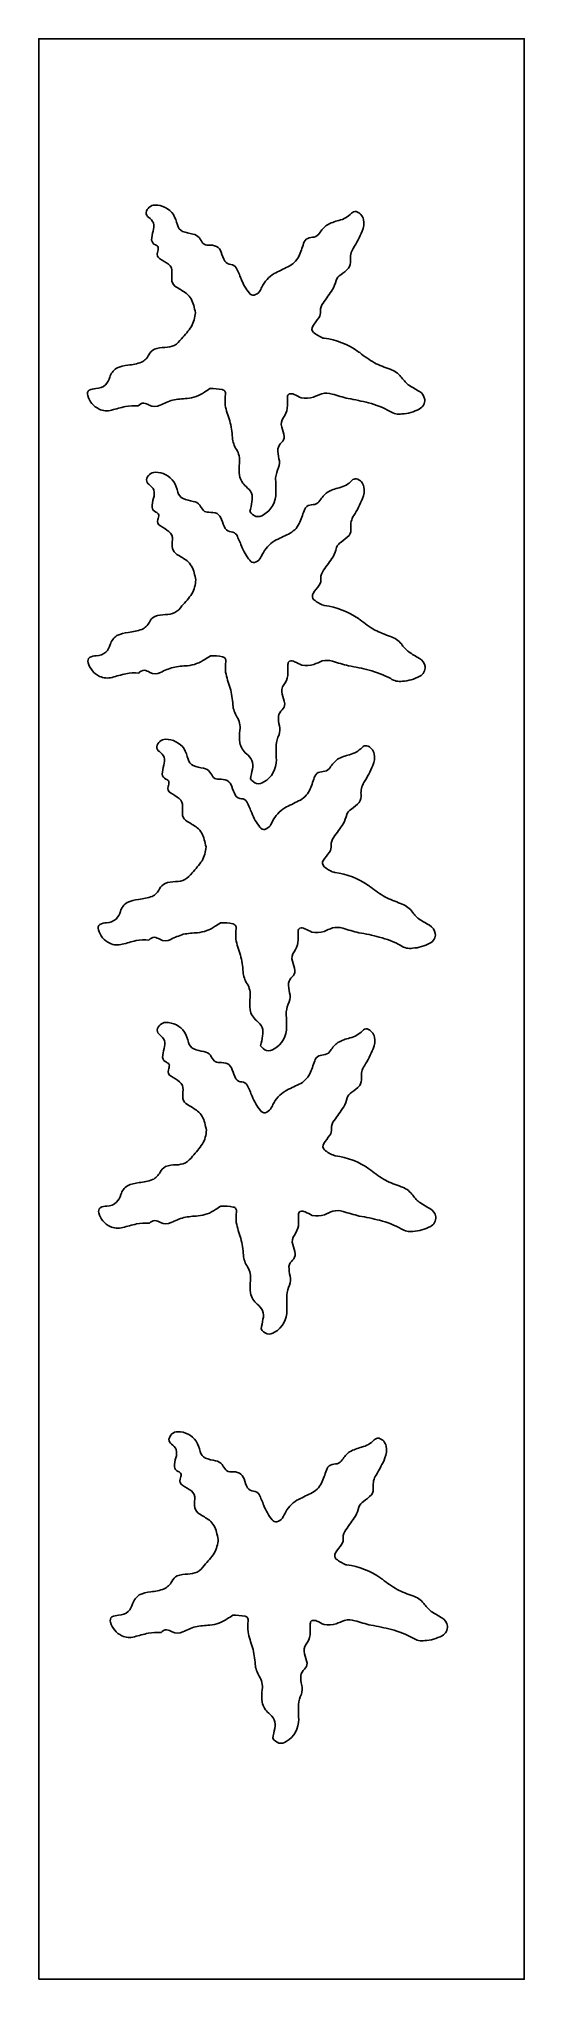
# Model space of a CAD drawing. Extents: x 0 to 225, y 0 to 900.
import ezdxf

# ---------------------------------------------------------------- set-up
doc = ezdxf.new("R2010")
doc.units = 0
doc.header["$MEASUREMENT"] = 0
doc.layers.add('SCHNEIDEN', color=7, linetype='Continuous')

msp = doc.modelspace()

# ---------------------------------------------------------------- linework, layer by layer
msp.add_lwpolyline([(0, 0), (225, 0), (225, 900), (0, 900)], close=True)
at = {"layer": 'SCHNEIDEN'}
for points in [[(49.76, 819.39, 0.254668), (50.94, 817.16)], [(53.8, 822.91, 0.358356), (49.76, 819.39)], [(64.26, 813.67, 0.055022), (62.39, 818.48, 0.246461), (53.8, 822.91)], [(139.09, 815.74, 0.147136), (144.89, 819.06)], [(147.13, 819.9, 0.258115), (144.89, 819.06)], [(150.51, 816.15, 0.261316), (147.13, 819.9)], [(53.15, 814.57, 0.130558), (50.94, 817.16)], [(52.97, 810.85, 0.063067), (52.28, 806.66)], [(52.97, 810.85, 0.130907), (53.15, 814.57)], [(64.26, 813.67, 0.219773), (66.67, 810.68)], [(66.67, 810.68, 0.049405), (71.38, 809.41)], [(133.54, 813.59, 0.090458), (130.13, 809.86)], [(139.09, 815.74, 0.065913), (133.54, 813.59)], [(145.8, 802.8, 0.041866), (149.9, 810.74)], [(149.9, 810.74, 0.149935), (150.51, 816.15)], [(52.28, 806.66, 0.2695), (54.02, 804.43)], [(55.39, 803.22, 0.189429), (54.02, 804.43)], [(54.98, 800.95, 0.092898), (55.39, 803.22)], [(74.41, 807.69, 0.194323), (71.38, 809.41)], [(74.41, 807.69, 0.029356), (76.09, 805.14)], [(76.09, 805.14, 0.196885), (78.59, 804.33)], [(82.43, 803.74, 0.097189), (78.59, 804.33)], [(84.55, 800.99, 0.189261), (82.43, 803.74)], [(120.49, 799.1, 0.025066), (122.76, 805.07)], [(124.64, 807.43, 0.205017), (122.76, 805.07)], [(127.69, 808.03, 0.057657), (124.64, 807.43)], [(127.69, 808.03, 0.203078), (130.13, 809.86)], [(145.8, 802.8, 0.172936), (144.46, 797.22)], [(54.98, 800.95, 0.364011), (56.16, 797.99)], [(60.13, 795.42, 0.018203), (56.16, 797.99)], [(61.72, 791.63, 0.266542), (60.13, 795.42)], [(84.55, 800.99, 0.038844), (86.23, 796.82)], [(86.23, 796.82, 0.225942), (89, 795.32)], [(91.51, 793.82, 0.253502), (89, 795.32)], [(93.74, 788.69, 0.02784), (91.51, 793.82)], [(115.51, 794.25, 0.007178), (109.09, 791.1)], [(115.51, 794.25, 0.168962), (120.49, 799.1)], [(139.95, 790.54, 0.059762), (143.62, 793.62)], [(143.62, 793.62, 0.183743), (144.46, 797.22)], [(61.72, 791.63, 0.051331), (61.7, 787.59)], [(61.7, 787.59, 0.209904), (63.84, 784.81)], [(68.51, 781.84, 0.018474), (63.84, 784.81)], [(93.74, 788.69, 0.073689), (97.59, 782.06)], [(103.41, 784.8, 0.007444), (102.33, 782.76)], [(109.09, 791.1, 0.14181), (103.41, 784.8)], [(131.79, 777.44, 0.006311), (136.19, 783.74)], [(136.19, 783.74, 0.068887), (137.78, 787.94)], [(139.95, 790.54, 0.165481), (137.78, 787.94)], [(71.79, 776.31, 0.161549), (68.51, 781.84)], [(72.58, 772.96, 0.017574), (71.79, 776.31)], [(97.59, 782.06, 0.269357), (99.8, 781.05)], [(99.8, 781.05, 0.138162), (102.33, 782.76)], [(131.79, 777.44, 0.170484), (130.52, 773.69)], [(66.14, 760.89, 0.037081), (70.73, 766.56)], [(70.73, 766.56, 0.111868), (72.58, 772.96)], [(126.99, 766.73, 0.389528), (127.35, 763.79)], [(129.81, 770.58, 0.025845), (126.99, 766.73)], [(129.81, 770.58, 0.198975), (130.52, 773.69)], [(53.56, 756.04, 0.160208), (51.05, 753.45)], [(58.49, 756.89, 0.079359), (53.56, 756.04)], [(58.49, 756.89, 0.10334), (62.8, 757.79)], [(62.8, 757.79, 0.101828), (66.14, 760.89)], [(127.35, 763.79, 0.077953), (131.71, 761.22)], [(132.27, 761.12, 0.000265), (131.71, 761.22)], [(147.93, 755.03, 0.121355), (132.27, 761.12)], [(36, 747.17, 0.178788), (32.92, 743.08)], [(41.33, 748.62, 0.085973), (36, 747.17)], [(41.33, 748.62, 0.057083), (47.59, 750.01)], [(47.59, 750.01, 0.164561), (51.05, 753.45)], [(148.75, 754.43, 0.001911), (149.13, 754.13)], [(148.75, 754.43, 0.032683), (155.55, 749.73)], [(155.55, 749.73, 0.027398), (162.81, 746.75)], [(26.43, 737.76, 0.175821), (30.91, 739.51)], [(30.91, 739.51, 0.119263), (32.92, 743.08)], [(167.86, 743.28, 0.14065), (162.81, 746.75)], [(167.86, 743.28, 0.062191), (171.27, 739.56)], [(171.27, 739.56, 0.009089), (176.19, 736.59)], [(23.34, 737.01, 0.306769), (22.66, 734.55)], [(22.66, 734.55, 0.215935), (27.93, 728.25)], [(26.43, 737.76, 0.109413), (23.34, 737.01)], [(40.13, 729.47, 0.004119), (33.76, 727.79)], [(48.67, 731.07, 0.189705), (46.11, 729.78, 0.059315), (40.13, 729.47)], [(51.22, 730.09, 0.093227), (48.67, 731.07)], [(51.22, 730.09, 0.247223), (56.25, 730.08)], [(62.03, 732.42, 0.035358), (56.25, 730.08)], [(68.7, 733.17, 0.037181), (62.03, 732.42)], [(68.7, 733.17, 0.127879), (76.8, 736.12)], [(76.8, 736.12, 0.008549), (79.32, 737.76)], [(85.01, 737.31, 0.06461), (79.32, 737.76)], [(86.53, 735.14, 0.418407), (85.01, 737.31)], [(86.53, 735.14, 0.058029), (86.4, 730.13)], [(86.4, 730.13, 0.030093), (88.48, 722.81)], [(115.2, 728.61, 0.010204), (115.29, 733.79)], [(116.01, 735.3, 0.267051), (115.29, 733.79)], [(118.35, 735.02, 0.189945), (116.01, 735.3)], [(121.66, 733.4, 0.027618), (118.35, 735.02)], [(121.66, 733.4, 0.099269), (127.31, 733.73)], [(131.21, 735.4, 0.016828), (127.31, 733.73)], [(135.93, 735.24, 0.14181), (131.21, 735.4)], [(135.93, 735.24, 0.012359), (143.39, 733.14)], [(152.88, 731.14, 0.025128), (143.39, 733.14)], [(162.91, 727.18, 0.061842), (152.88, 731.14)], [(178.88, 732.77, 0.226568), (176.19, 736.59)], [(176.38, 728.27, 0.304509), (178.88, 732.77)], [(27.93, 728.25, 0.177985), (33.76, 727.79)], [(89.73, 715.01, 0.053501), (88.48, 722.81)], [(113.36, 724.32, 0.244969), (112.62, 719.92)], [(113.36, 724.32, 0.119881), (115.2, 728.61)], [(162.91, 727.18, 0.187882), (168.31, 725.98)], [(168.31, 725.98, 0.107002), (176.38, 728.27)], [(89.73, 715.01, 0.125402), (91.63, 709.51)], [(112.55, 712.71, 0.157013), (110.85, 709.79)], [(112.55, 712.71, 0.224685), (113.77, 715.58)], [(113.77, 715.58, 0.034684), (112.62, 719.92)], [(93.01, 703.28, 0.169234), (91.63, 709.51)], [(93.01, 703.28, 0.049496), (92.96, 697.41)], [(110.85, 709.79, 0.067562), (111.34, 705.25)], [(111.15, 701.13, 0.153283), (111.34, 705.25)], [(54.01, 698.96, 0.358356), (49.96, 695.43)], [(49.96, 695.43, 0.254668), (51.14, 693.21)], [(53.36, 690.61, 0.130558), (51.14, 693.21)], [(64.46, 689.72, 0.055022), (62.6, 694.52, 0.246461), (54.01, 698.96)], [(92.96, 697.41, 0.163268), (96.07, 692.3)], [(111.15, 701.13, 0.085815), (109.78, 696.41)], [(109.78, 696.41, 0.004315), (109.91, 689.51)], [(139.29, 691.79, 0.147136), (145.1, 695.1)], [(147.34, 695.94, 0.258115), (145.1, 695.1)], [(150.71, 692.2, 0.261316), (147.34, 695.94)], [(53.18, 686.89, 0.063067), (52.48, 682.7)], [(53.18, 686.89, 0.130907), (53.36, 690.61)], [(64.46, 689.72, 0.219773), (66.87, 686.72)], [(66.87, 686.72, 0.049405), (71.59, 685.46)], [(74.61, 683.73, 0.194323), (71.59, 685.46)], [(98.6, 689.27, 0.098037), (96.07, 692.3)], [(97.88, 680.75, 0.018464), (98.79, 685.27)], [(98.79, 685.27, 0.140565), (98.6, 689.27)], [(104.16, 679.24, 0.275991), (109.91, 689.51)], [(127.89, 684.07, 0.057657), (124.84, 683.47)], [(127.89, 684.07, 0.203078), (130.33, 685.9)], [(133.74, 689.63, 0.090458), (130.33, 685.9)], [(139.29, 691.79, 0.065913), (133.74, 689.63)], [(146, 678.85, 0.041866), (150.1, 686.79)], [(150.1, 686.79, 0.149935), (150.71, 692.2)], [(52.48, 682.7, 0.2695), (54.22, 680.48)], [(55.6, 679.27, 0.189429), (54.22, 680.48)], [(55.19, 677, 0.364011), (56.36, 674.04)], [(55.19, 677, 0.092898), (55.6, 679.27)], [(74.61, 683.73, 0.029356), (76.29, 681.18)], [(76.29, 681.18, 0.196885), (78.79, 680.37)], [(82.64, 679.78, 0.097189), (78.79, 680.37)], [(84.76, 677.03, 0.189261), (82.64, 679.78)], [(84.76, 677.03, 0.038844), (86.43, 672.86)], [(97.88, 680.75, 0.148327), (100.67, 678.49)], [(100.67, 678.49, 0.206191), (104.16, 679.24)], [(115.72, 670.3, 0.168962), (120.7, 675.14)], [(120.7, 675.14, 0.025066), (122.97, 681.11)], [(124.84, 683.47, 0.205017), (122.97, 681.11)], [(146, 678.85, 0.172936), (144.67, 673.26)], [(60.34, 671.47, 0.018203), (56.36, 674.04)], [(61.93, 667.68, 0.266542), (60.34, 671.47)], [(61.93, 667.68, 0.051331), (61.9, 663.63)], [(86.43, 672.86, 0.225942), (89.2, 671.37)], [(91.72, 669.86, 0.253502), (89.2, 671.37)], [(93.94, 664.74, 0.02784), (91.72, 669.86)], [(109.3, 667.14, 0.14181), (103.61, 660.84)], [(115.72, 670.3, 0.007178), (109.3, 667.14)], [(140.16, 666.58, 0.165481), (137.99, 663.98)], [(140.16, 666.58, 0.059762), (143.82, 669.66)], [(143.82, 669.66, 0.183743), (144.67, 673.26)], [(61.9, 663.63, 0.209904), (64.04, 660.85)], [(68.71, 657.89, 0.018474), (64.04, 660.85)], [(72, 652.35, 0.161549), (68.71, 657.89)], [(93.94, 664.74, 0.073689), (97.79, 658.11)], [(97.79, 658.11, 0.269357), (100.01, 657.09)], [(100.01, 657.09, 0.138162), (102.53, 658.81)], [(103.61, 660.84, 0.007444), (102.53, 658.81)], [(131.99, 653.48, 0.006311), (136.4, 659.78)], [(136.4, 659.78, 0.068887), (137.99, 663.98)], [(70.94, 642.61, 0.111868), (72.78, 649)], [(72.78, 649, 0.017574), (72, 652.35)], [(130.02, 646.62, 0.198975), (130.73, 649.74)], [(131.99, 653.48, 0.170484), (130.73, 649.74)], [(66.34, 636.94, 0.037081), (70.94, 642.61)], [(127.2, 642.78, 0.389528), (127.55, 639.83)], [(130.02, 646.62, 0.025845), (127.2, 642.78)], [(127.55, 639.83, 0.077953), (131.92, 637.26)], [(53.77, 632.09, 0.160208), (51.26, 629.49)], [(58.7, 632.94, 0.079359), (53.77, 632.09)], [(58.7, 632.94, 0.10334), (63.01, 633.83)], [(63.01, 633.83, 0.101828), (66.34, 636.94)], [(132.48, 637.16, 0.000265), (131.92, 637.26)], [(148.13, 631.07, 0.121355), (132.48, 637.16)], [(148.95, 630.48, 0.032683), (155.75, 625.77)], [(148.95, 630.48, 0.001911), (149.34, 630.18)], [(36.21, 623.21, 0.178788), (33.12, 619.12)], [(41.54, 624.67, 0.085973), (36.21, 623.21)], [(41.54, 624.67, 0.057083), (47.8, 626.05)], [(47.8, 626.05, 0.164561), (51.26, 629.49)], [(155.75, 625.77, 0.027398), (163.02, 622.79)], [(168.06, 619.32, 0.14065), (163.02, 622.79)], [(23.54, 613.05, 0.306769), (22.86, 610.59)], [(26.64, 613.8, 0.109413), (23.54, 613.05)], [(26.64, 613.8, 0.175821), (31.11, 615.55)], [(31.11, 615.55, 0.119263), (33.12, 619.12)], [(68.9, 609.22, 0.127879), (77.01, 612.17)], [(77.01, 612.17, 0.008549), (79.52, 613.81)], [(85.22, 613.35, 0.06461), (79.52, 613.81)], [(86.73, 611.19, 0.418407), (85.22, 613.35)], [(168.06, 619.32, 0.062191), (171.47, 615.61)], [(171.47, 615.61, 0.009089), (176.4, 612.64)], [(179.08, 608.82, 0.226568), (176.4, 612.64)], [(22.86, 610.59, 0.215935), (28.14, 604.29)], [(28.14, 604.29, 0.177985), (33.96, 603.83)], [(40.33, 605.52, 0.004119), (33.96, 603.83)], [(48.88, 607.11, 0.189705), (46.32, 605.82, 0.059315), (40.33, 605.52)], [(51.42, 606.14, 0.093227), (48.88, 607.11)], [(51.42, 606.14, 0.247223), (56.46, 606.12)], [(62.23, 608.46, 0.035358), (56.46, 606.12)], [(68.9, 609.22, 0.037181), (62.23, 608.46)], [(86.73, 611.19, 0.058029), (86.61, 606.17)], [(86.61, 606.17, 0.030093), (88.69, 598.85)], [(113.57, 600.37, 0.119881), (115.41, 604.66)], [(115.41, 604.66, 0.010204), (115.49, 609.84)], [(116.22, 611.35, 0.267051), (115.49, 609.84)], [(118.56, 611.06, 0.189945), (116.22, 611.35)], [(121.87, 609.44, 0.027618), (118.56, 611.06)], [(121.87, 609.44, 0.099269), (127.51, 609.77)], [(131.41, 611.44, 0.016828), (127.51, 609.77)], [(136.14, 611.28, 0.14181), (131.41, 611.44)], [(136.14, 611.28, 0.012359), (143.6, 609.18)], [(153.08, 607.19, 0.025128), (143.6, 609.18)], [(163.11, 603.22, 0.061842), (153.08, 607.19)], [(163.11, 603.22, 0.187882), (168.52, 602.02)], [(168.52, 602.02, 0.107002), (176.59, 604.31)], [(176.59, 604.31, 0.304509), (179.08, 608.82)], [(89.94, 591.05, 0.053501), (88.69, 598.85)], [(113.57, 600.37, 0.244969), (112.83, 595.96)], [(113.98, 591.62, 0.034684), (112.83, 595.96)], [(89.94, 591.05, 0.125402), (91.84, 585.55)], [(93.22, 579.32, 0.169234), (91.84, 585.55)], [(111.06, 585.83, 0.067562), (111.55, 581.29)], [(112.76, 588.75, 0.157013), (111.06, 585.83)], [(112.76, 588.75, 0.224685), (113.98, 591.62)], [(93.22, 579.32, 0.049496), (93.17, 573.46)], [(111.35, 577.17, 0.085815), (109.99, 572.45)], [(111.35, 577.17, 0.153283), (111.55, 581.29)], [(58.73, 575.13, 0.358356), (54.69, 571.61)], [(54.69, 571.61, 0.254668), (55.87, 569.39)], [(58.09, 566.79, 0.130558), (55.87, 569.39)], [(69.19, 565.9, 0.055022), (67.33, 570.7, 0.246461), (58.73, 575.13)], [(93.17, 573.46, 0.163268), (96.27, 568.35)], [(98.8, 565.31, 0.098037), (96.27, 568.35)], [(109.99, 572.45, 0.004315), (110.11, 565.56)], [(144.02, 567.96, 0.065913), (138.47, 565.81)], [(144.02, 567.96, 0.147136), (149.83, 571.28)], [(152.07, 572.12, 0.258115), (149.83, 571.28)], [(155.44, 568.38, 0.261316), (152.07, 572.12)], [(154.83, 562.97, 0.149935), (155.44, 568.38)], [(57.91, 563.07, 0.063067), (57.21, 558.88)], [(57.21, 558.88, 0.2695), (58.95, 556.66)], [(57.91, 563.07, 0.130907), (58.09, 566.79)], [(69.19, 565.9, 0.219773), (71.6, 562.9)], [(71.6, 562.9, 0.049405), (76.32, 561.64)], [(79.34, 559.91, 0.194323), (76.32, 561.64)], [(79.34, 559.91, 0.029356), (81.02, 557.36)], [(98.08, 556.79, 0.018464), (99, 561.31)], [(99, 561.31, 0.140565), (98.8, 565.31)], [(104.37, 555.29, 0.275991), (110.11, 565.56)], [(129.57, 559.65, 0.205017), (127.7, 557.29)], [(132.62, 560.25, 0.057657), (129.57, 559.65)], [(132.62, 560.25, 0.203078), (135.06, 562.08)], [(138.47, 565.81, 0.090458), (135.06, 562.08)], [(150.73, 555.03, 0.041866), (154.83, 562.97)], [(60.33, 555.45, 0.189429), (58.95, 556.66)], [(59.92, 553.17, 0.364011), (61.09, 550.22)], [(59.92, 553.17, 0.092898), (60.33, 555.45)], [(65.07, 547.65, 0.018203), (61.09, 550.22)], [(81.02, 557.36, 0.196885), (83.52, 556.55)], [(87.37, 555.96, 0.097189), (83.52, 556.55)], [(89.49, 553.21, 0.189261), (87.37, 555.96)], [(89.49, 553.21, 0.038844), (91.16, 549.04)], [(91.16, 549.04, 0.225942), (93.93, 547.55)], [(98.08, 556.79, 0.148327), (100.88, 554.54)], [(100.88, 554.54, 0.206191), (104.37, 555.29)], [(120.45, 546.48, 0.168962), (125.43, 551.32)], [(125.43, 551.32, 0.025066), (127.7, 557.29)], [(148.55, 545.84, 0.183743), (149.4, 549.44)], [(150.73, 555.03, 0.172936), (149.4, 549.44)], [(66.65, 543.86, 0.266542), (65.07, 547.65)], [(66.65, 543.86, 0.051331), (66.63, 539.81)], [(96.45, 546.04, 0.253502), (93.93, 547.55)], [(98.67, 540.92, 0.02784), (96.45, 546.04)], [(98.67, 540.92, 0.073689), (102.52, 534.29)], [(114.03, 543.32, 0.14181), (108.34, 537.02)], [(120.45, 546.48, 0.007178), (114.03, 543.32)], [(141.13, 535.96, 0.068887), (142.72, 540.16)], [(144.89, 542.76, 0.165481), (142.72, 540.16)], [(144.89, 542.76, 0.059762), (148.55, 545.84)], [(66.63, 539.81, 0.209904), (68.77, 537.03)], [(73.44, 534.07, 0.018474), (68.77, 537.03)], [(76.72, 528.53, 0.161549), (73.44, 534.07)], [(102.52, 534.29, 0.269357), (104.74, 533.27)], [(104.74, 533.27, 0.138162), (107.26, 534.99)], [(108.34, 537.02, 0.007444), (107.26, 534.99)], [(136.72, 529.66, 0.006311), (141.13, 535.96)], [(75.67, 518.79, 0.111868), (77.51, 525.18)], [(77.51, 525.18, 0.017574), (76.72, 528.53)], [(134.74, 522.8, 0.025845), (131.93, 518.96)], [(134.74, 522.8, 0.198975), (135.46, 525.92)], [(136.72, 529.66, 0.170484), (135.46, 525.92)], [(67.74, 510.01, 0.101828), (71.07, 513.12)], [(71.07, 513.12, 0.037081), (75.67, 518.79)], [(131.93, 518.96, 0.389528), (132.28, 516.01)], [(132.28, 516.01, 0.077953), (136.65, 513.44)], [(137.21, 513.34, 0.000265), (136.65, 513.44)], [(152.86, 507.25, 0.121355), (137.21, 513.34)], [(52.53, 502.23, 0.164561), (55.99, 505.67)], [(58.5, 508.27, 0.160208), (55.99, 505.67)], [(63.43, 509.12, 0.079359), (58.5, 508.27)], [(63.43, 509.12, 0.10334), (67.74, 510.01)], [(153.68, 506.66, 0.032683), (160.48, 501.95)], [(153.68, 506.66, 0.001911), (154.06, 506.36)], [(35.84, 491.73, 0.119263), (37.85, 495.3)], [(40.93, 499.39, 0.178788), (37.85, 495.3)], [(46.27, 500.85, 0.085973), (40.93, 499.39)], [(46.27, 500.85, 0.057083), (52.53, 502.23)], [(160.48, 501.95, 0.027398), (167.74, 498.97)], [(172.79, 495.5, 0.14065), (167.74, 498.97)], [(172.79, 495.5, 0.062191), (176.2, 491.79)], [(28.27, 489.23, 0.306769), (27.59, 486.77)], [(27.59, 486.77, 0.215935), (32.87, 480.47)], [(31.36, 489.98, 0.109413), (28.27, 489.23)], [(31.36, 489.98, 0.175821), (35.84, 491.73)], [(73.63, 485.4, 0.127879), (81.74, 488.35)], [(81.74, 488.35, 0.008549), (84.25, 489.99)], [(89.95, 489.53, 0.06461), (84.25, 489.99)], [(91.46, 487.37, 0.418407), (89.95, 489.53)], [(91.46, 487.37, 0.058029), (91.34, 482.35)], [(120.14, 480.84, 0.010204), (120.22, 486.02)], [(120.95, 487.53, 0.267051), (120.22, 486.02)], [(123.28, 487.24, 0.189945), (120.95, 487.53)], [(126.6, 485.62, 0.027618), (123.28, 487.24)], [(136.14, 487.62, 0.016828), (132.24, 485.95)], [(140.87, 487.46, 0.14181), (136.14, 487.62)], [(140.87, 487.46, 0.012359), (148.33, 485.36)], [(176.2, 491.79, 0.009089), (181.13, 488.82)], [(183.81, 485, 0.226568), (181.13, 488.82)], [(32.87, 480.47, 0.177985), (38.69, 480.01)], [(45.06, 481.7, 0.004119), (38.69, 480.01)], [(53.61, 483.29, 0.189705), (51.05, 482, 0.059315), (45.06, 481.7)], [(56.15, 482.32, 0.093227), (53.61, 483.29)], [(56.15, 482.32, 0.247223), (61.18, 482.3)], [(66.96, 484.64, 0.035358), (61.18, 482.3)], [(73.63, 485.4, 0.037181), (66.96, 484.64)], [(91.34, 482.35, 0.030093), (93.42, 475.03)], [(118.3, 476.55, 0.119881), (120.14, 480.84)], [(126.6, 485.62, 0.099269), (132.24, 485.95)], [(157.81, 483.37, 0.025128), (148.33, 485.36)], [(167.84, 479.4, 0.061842), (157.81, 483.37)], [(167.84, 479.4, 0.187882), (173.25, 478.2)], [(173.25, 478.2, 0.107002), (181.32, 480.49)], [(181.32, 480.49, 0.304509), (183.81, 485)], [(94.66, 467.23, 0.053501), (93.42, 475.03)], [(118.3, 476.55, 0.244969), (117.55, 472.14)], [(118.71, 467.8, 0.034684), (117.55, 472.14)], [(94.66, 467.23, 0.125402), (96.57, 461.73)], [(97.95, 455.5, 0.169234), (96.57, 461.73)], [(115.79, 462.01, 0.067562), (116.27, 457.47)], [(117.49, 464.93, 0.157013), (115.79, 462.01)], [(117.49, 464.93, 0.224685), (118.71, 467.8)], [(97.95, 455.5, 0.049496), (97.9, 449.64)], [(116.08, 453.35, 0.085815), (114.72, 448.63)], [(116.08, 453.35, 0.153283), (116.27, 457.47)], [(58.92, 443.75, 0.358356), (54.88, 440.23)], [(69.38, 434.52, 0.055022), (67.51, 439.32, 0.246461), (58.92, 443.75)], [(97.9, 449.64, 0.163268), (101, 444.53)], [(103.53, 441.49, 0.098037), (101, 444.53)], [(103.73, 437.49, 0.140565), (103.53, 441.49)], [(109.09, 431.47, 0.275991), (114.84, 441.74)], [(114.72, 448.63, 0.004315), (114.84, 441.74)], [(54.88, 440.23, 0.254668), (56.06, 438.01)], [(58.27, 435.41, 0.130558), (56.06, 438.01)], [(58.09, 431.69, 0.130907), (58.27, 435.41)], [(69.38, 434.52, 0.219773), (71.79, 431.52)], [(102.81, 432.97, 0.018464), (103.73, 437.49)], [(102.81, 432.97, 0.148327), (105.61, 430.72)], [(138.66, 434.43, 0.090458), (135.25, 430.7)], [(144.21, 436.58, 0.065913), (138.66, 434.43)], [(144.21, 436.58, 0.147136), (150.02, 439.9)], [(152.25, 440.74, 0.258115), (150.02, 439.9)], [(155.63, 436.99, 0.261316), (152.25, 440.74)], [(155.02, 431.58, 0.149935), (155.63, 436.99)], [(58.09, 431.69, 0.063067), (57.4, 427.5)], [(57.4, 427.5, 0.2695), (59.14, 425.28)], [(60.51, 424.06, 0.189429), (59.14, 425.28)], [(60.11, 421.79, 0.092898), (60.51, 424.06)], [(71.79, 431.52, 0.049405), (76.5, 430.25)], [(79.53, 428.53, 0.194323), (76.5, 430.25)], [(79.53, 428.53, 0.029356), (81.21, 425.98)], [(81.21, 425.98, 0.196885), (83.71, 425.17)], [(87.56, 424.58, 0.097189), (83.71, 425.17)], [(89.67, 421.83, 0.189261), (87.56, 424.58)], [(105.61, 430.72, 0.206191), (109.09, 431.47)], [(125.61, 419.94, 0.025066), (127.88, 425.91)], [(129.76, 428.27, 0.205017), (127.88, 425.91)], [(132.81, 428.87, 0.057657), (129.76, 428.27)], [(132.81, 428.87, 0.203078), (135.25, 430.7)], [(150.92, 423.64, 0.172936), (149.58, 418.06)], [(150.92, 423.64, 0.041866), (155.02, 431.58)], [(60.11, 421.79, 0.364011), (61.28, 418.84)], [(65.26, 416.26, 0.018203), (61.28, 418.84)], [(66.84, 412.47, 0.266542), (65.26, 416.26)], [(89.67, 421.83, 0.038844), (91.35, 417.66)], [(91.35, 417.66, 0.225942), (94.12, 416.16)], [(96.64, 414.66, 0.253502), (94.12, 416.16)], [(98.86, 409.54, 0.02784), (96.64, 414.66)], [(120.64, 415.09, 0.007178), (114.22, 411.94)], [(120.64, 415.09, 0.168962), (125.61, 419.94)], [(145.07, 411.38, 0.059762), (148.74, 414.46)], [(148.74, 414.46, 0.183743), (149.58, 418.06)], [(66.84, 412.47, 0.051331), (66.82, 408.43)], [(66.82, 408.43, 0.209904), (68.96, 405.65)], [(73.63, 402.68, 0.018474), (68.96, 405.65)], [(98.86, 409.54, 0.073689), (102.71, 402.9)], [(108.53, 405.64, 0.007444), (107.45, 403.6)], [(114.22, 411.94, 0.14181), (108.53, 405.64)], [(141.32, 404.58, 0.068887), (142.9, 408.78)], [(145.07, 411.38, 0.165481), (142.9, 408.78)], [(76.91, 397.15, 0.161549), (73.63, 402.68)], [(77.7, 393.8, 0.017574), (76.91, 397.15)], [(102.71, 402.9, 0.269357), (104.93, 401.89)], [(104.93, 401.89, 0.138162), (107.45, 403.6)], [(136.91, 398.28, 0.170484), (135.65, 394.53)], [(136.91, 398.28, 0.006311), (141.32, 404.58)], [(71.26, 381.73, 0.037081), (75.86, 387.4)], [(75.86, 387.4, 0.111868), (77.7, 393.8)], [(132.12, 387.57, 0.389528), (132.47, 384.63)], [(134.93, 391.42, 0.025845), (132.12, 387.57)], [(134.93, 391.42, 0.198975), (135.65, 394.53)], [(63.62, 377.73, 0.10334), (67.93, 378.63)], [(67.93, 378.63, 0.101828), (71.26, 381.73)], [(132.47, 384.63, 0.077953), (136.84, 382.06)], [(137.4, 381.96, 0.000265), (136.84, 382.06)], [(153.05, 375.87, 0.121355), (137.4, 381.96)], [(46.46, 369.46, 0.085973), (41.12, 368.01)], [(46.46, 369.46, 0.057083), (52.72, 370.85)], [(52.72, 370.85, 0.164561), (56.18, 374.29)], [(58.69, 376.88, 0.160208), (56.18, 374.29)], [(63.62, 377.73, 0.079359), (58.69, 376.88)], [(153.87, 375.27, 0.032683), (160.67, 370.57)], [(153.87, 375.27, 0.001911), (154.25, 374.97)], [(160.67, 370.57, 0.027398), (167.93, 367.59)], [(31.55, 358.6, 0.175821), (36.03, 360.35)], [(36.03, 360.35, 0.119263), (38.04, 363.92)], [(41.12, 368.01, 0.178788), (38.04, 363.92)], [(172.98, 364.12, 0.14065), (167.93, 367.59)], [(172.98, 364.12, 0.062191), (176.39, 360.4)], [(176.39, 360.4, 0.009089), (181.32, 357.43)], [(28.46, 357.85, 0.306769), (27.78, 355.39)], [(27.78, 355.39, 0.215935), (33.05, 349.09)], [(31.55, 358.6, 0.109413), (28.46, 357.85)], [(53.8, 351.91, 0.189705), (51.23, 350.62, 0.059315), (45.25, 350.31)], [(56.34, 350.94, 0.093227), (53.8, 351.91)], [(67.15, 353.26, 0.035358), (61.37, 350.92)], [(73.82, 354.01, 0.037181), (67.15, 353.26)], [(73.82, 354.01, 0.127879), (81.93, 356.97)], [(81.93, 356.97, 0.008549), (84.44, 358.6)], [(90.14, 358.15, 0.06461), (84.44, 358.6)], [(91.65, 355.98, 0.418407), (90.14, 358.15)], [(91.65, 355.98, 0.058029), (91.52, 350.97)], [(120.33, 349.45, 0.010204), (120.41, 354.63)], [(121.13, 356.14, 0.267051), (120.41, 354.63)], [(123.47, 355.86, 0.189945), (121.13, 356.14)], [(126.78, 354.24, 0.027618), (123.47, 355.86)], [(126.78, 354.24, 0.099269), (132.43, 354.57)], [(136.33, 356.24, 0.016828), (132.43, 354.57)], [(141.06, 356.08, 0.14181), (136.33, 356.24)], [(141.06, 356.08, 0.012359), (148.52, 353.98)], [(158, 351.98, 0.025128), (148.52, 353.98)], [(168.03, 348.02, 0.061842), (158, 351.98)], [(184, 353.61, 0.226568), (181.32, 357.43)], [(181.5, 349.11, 0.304509), (184, 353.61)], [(33.05, 349.09, 0.177985), (38.88, 348.63)], [(45.25, 350.31, 0.004119), (38.88, 348.63)], [(56.34, 350.94, 0.247223), (61.37, 350.92)], [(91.52, 350.97, 0.030093), (93.61, 343.65)], [(94.85, 335.85, 0.053501), (93.61, 343.65)], [(118.48, 345.16, 0.244969), (117.74, 340.76)], [(118.48, 345.16, 0.119881), (120.33, 349.45)], [(168.03, 348.02, 0.187882), (173.44, 346.82)], [(173.44, 346.82, 0.107002), (181.5, 349.11)], [(94.85, 335.85, 0.125402), (96.75, 330.35)], [(117.67, 333.55, 0.157013), (115.97, 330.63)], [(117.67, 333.55, 0.224685), (118.89, 336.42)], [(118.89, 336.42, 0.034684), (117.74, 340.76)], [(98.14, 324.12, 0.169234), (96.75, 330.35)], [(98.14, 324.12, 0.049496), (98.09, 318.25)], [(115.97, 330.63, 0.067562), (116.46, 326.09)], [(116.27, 321.97, 0.153283), (116.46, 326.09)], [(98.09, 318.25, 0.163268), (101.19, 313.14)], [(116.27, 321.97, 0.085815), (114.9, 317.25)], [(114.9, 317.25, 0.004315), (115.03, 310.35)], [(103.72, 310.11, 0.098037), (101.19, 313.14)], [(103, 301.59, 0.018464), (103.92, 306.11)], [(103.92, 306.11, 0.140565), (103.72, 310.11)], [(109.28, 300.08, 0.275991), (115.03, 310.35)], [(103, 301.59, 0.148327), (105.79, 299.34)], [(105.79, 299.34, 0.206191), (109.28, 300.08)], [(64.37, 253.95, 0.358356), (60.32, 250.43)], [(74.82, 244.71, 0.055022), (72.96, 249.52, 0.246461), (64.37, 253.95)], [(60.32, 250.43, 0.254668), (61.5, 248.21)], [(63.72, 245.61, 0.130558), (61.5, 248.21)], [(63.54, 241.89, 0.130907), (63.72, 245.61)], [(74.82, 244.71, 0.219773), (77.23, 241.72)], [(144.1, 244.63, 0.090458), (140.69, 240.9)], [(149.65, 246.78, 0.065913), (144.1, 244.63)], [(149.65, 246.78, 0.147136), (155.46, 250.1)], [(157.7, 250.94, 0.258115), (155.46, 250.1)], [(161.07, 247.19, 0.261316), (157.7, 250.94)], [(160.46, 241.78, 0.149935), (161.07, 247.19)], [(63.54, 241.89, 0.063067), (62.84, 237.7)], [(62.84, 237.7, 0.2695), (64.58, 235.47)], [(65.96, 234.26, 0.189429), (64.58, 235.47)], [(65.55, 231.99, 0.092898), (65.96, 234.26)], [(77.23, 241.72, 0.049405), (81.95, 240.45)], [(84.97, 238.73, 0.194323), (81.95, 240.45)], [(84.97, 238.73, 0.029356), (86.65, 236.18)], [(86.65, 236.18, 0.196885), (89.15, 235.37)], [(93, 234.78, 0.097189), (89.15, 235.37)], [(95.12, 232.03, 0.189261), (93, 234.78)], [(131.06, 230.14, 0.025066), (133.33, 236.11)], [(135.2, 238.47, 0.205017), (133.33, 236.11)], [(138.25, 239.07, 0.057657), (135.2, 238.47)], [(138.25, 239.07, 0.203078), (140.69, 240.9)], [(156.36, 233.84, 0.041866), (160.46, 241.78)], [(65.55, 231.99, 0.364011), (66.72, 229.04)], [(70.7, 226.46, 0.018203), (66.72, 229.04)], [(72.29, 222.67, 0.266542), (70.7, 226.46)], [(95.12, 232.03, 0.038844), (96.79, 227.86)], [(96.79, 227.86, 0.225942), (99.56, 226.36)], [(102.08, 224.86, 0.253502), (99.56, 226.36)], [(126.08, 225.29, 0.007178), (119.66, 222.14)], [(126.08, 225.29, 0.168962), (131.06, 230.14)], [(154.18, 224.66, 0.183743), (155.03, 228.26)], [(156.36, 233.84, 0.172936), (155.03, 228.26)], [(72.29, 222.67, 0.051331), (72.26, 218.63)], [(72.26, 218.63, 0.209904), (74.4, 215.85)], [(104.3, 219.74, 0.02784), (102.08, 224.86)], [(104.3, 219.74, 0.073689), (108.15, 213.1)], [(119.66, 222.14, 0.14181), (113.97, 215.84)], [(146.76, 214.78, 0.068887), (148.35, 218.98)], [(150.52, 221.58, 0.165481), (148.35, 218.98)], [(150.52, 221.58, 0.059762), (154.18, 224.66)], [(79.07, 212.88, 0.018474), (74.4, 215.85)], [(82.35, 207.35, 0.161549), (79.07, 212.88)], [(83.14, 204, 0.017574), (82.35, 207.35)], [(108.15, 213.1, 0.269357), (110.37, 212.09)], [(110.37, 212.09, 0.138162), (112.89, 213.8)], [(113.97, 215.84, 0.007444), (112.89, 213.8)], [(142.35, 208.48, 0.170484), (141.09, 204.73)], [(142.35, 208.48, 0.006311), (146.76, 214.78)], [(81.3, 197.6, 0.111868), (83.14, 204)], [(140.37, 201.62, 0.025845), (137.56, 197.77)], [(140.37, 201.62, 0.198975), (141.09, 204.73)], [(73.37, 188.83, 0.101828), (76.7, 191.93)], [(76.7, 191.93, 0.037081), (81.3, 197.6)], [(137.56, 197.77, 0.389528), (137.91, 194.83)], [(137.91, 194.83, 0.077953), (142.28, 192.26)], [(142.84, 192.16, 0.000265), (142.28, 192.26)], [(158.49, 186.07, 0.121355), (142.84, 192.16)], [(51.9, 179.66, 0.057083), (58.16, 181.05)], [(58.16, 181.05, 0.164561), (61.62, 184.49)], [(64.13, 187.08, 0.160208), (61.62, 184.49)], [(69.06, 187.93, 0.079359), (64.13, 187.08)], [(69.06, 187.93, 0.10334), (73.37, 188.83)], [(159.31, 185.47, 0.032683), (166.11, 180.77)], [(159.31, 185.47, 0.001911), (159.69, 185.17)], [(166.11, 180.77, 0.027398), (173.37, 177.79)], [(41.47, 170.55, 0.119263), (43.48, 174.12)], [(46.56, 178.21, 0.178788), (43.48, 174.12)], [(51.9, 179.66, 0.085973), (46.56, 178.21)], [(178.42, 174.32, 0.14065), (173.37, 177.79)], [(178.42, 174.32, 0.062191), (181.83, 170.6)], [(33.9, 168.05, 0.306769), (33.22, 165.59)], [(33.22, 165.59, 0.215935), (38.5, 159.29)], [(36.99, 168.8, 0.109413), (33.9, 168.05)], [(36.99, 168.8, 0.175821), (41.47, 170.55)], [(59.24, 162.11, 0.189705), (56.68, 160.82, 0.059315), (50.69, 160.51)], [(61.78, 161.13, 0.093227), (59.24, 162.11)], [(72.59, 163.46, 0.035358), (66.81, 161.12)], [(79.26, 164.21, 0.037181), (72.59, 163.46)], [(79.26, 164.21, 0.127879), (87.37, 167.16)], [(87.37, 167.16, 0.008549), (89.88, 168.8)], [(95.58, 168.35, 0.06461), (89.88, 168.8)], [(97.09, 166.18, 0.418407), (95.58, 168.35)], [(97.09, 166.18, 0.058029), (96.97, 161.17)], [(125.77, 159.65, 0.010204), (125.85, 164.83)], [(126.58, 166.34, 0.267051), (125.85, 164.83)], [(128.91, 166.06, 0.189945), (126.58, 166.34)], [(132.23, 164.44, 0.027618), (128.91, 166.06)], [(132.23, 164.44, 0.099269), (137.87, 164.77)], [(141.77, 166.44, 0.016828), (137.87, 164.77)], [(146.5, 166.28, 0.14181), (141.77, 166.44)], [(146.5, 166.28, 0.012359), (153.96, 164.18)], [(163.44, 162.18, 0.025128), (153.96, 164.18)], [(173.47, 158.22, 0.061842), (163.44, 162.18)], [(181.83, 170.6, 0.009089), (186.76, 167.63)], [(189.44, 163.81, 0.226568), (186.76, 167.63)], [(186.95, 159.31, 0.304509), (189.44, 163.81)], [(38.5, 159.29, 0.177985), (44.32, 158.83)], [(50.69, 160.51, 0.004119), (44.32, 158.83)], [(61.78, 161.13, 0.247223), (66.81, 161.12)], [(96.97, 161.17, 0.030093), (99.05, 153.85)], [(100.29, 146.05, 0.053501), (99.05, 153.85)], [(123.93, 155.36, 0.244969), (123.18, 150.96)], [(123.93, 155.36, 0.119881), (125.77, 159.65)], [(173.47, 158.22, 0.187882), (178.88, 157.02)], [(178.88, 157.02, 0.107002), (186.95, 159.31)], [(100.29, 146.05, 0.125402), (102.2, 140.55)], [(123.12, 143.75, 0.224685), (124.34, 146.62)], [(124.34, 146.62, 0.034684), (123.18, 150.96)], [(103.58, 134.32, 0.169234), (102.2, 140.55)], [(121.42, 140.83, 0.067562), (121.91, 136.29)], [(123.12, 143.75, 0.157013), (121.42, 140.83)], [(121.71, 132.17, 0.153283), (121.91, 136.29)], [(103.58, 134.32, 0.049496), (103.53, 128.45)], [(103.53, 128.45, 0.163268), (106.63, 123.34)], [(121.71, 132.17, 0.085815), (120.35, 127.45)], [(120.35, 127.45, 0.004315), (120.47, 120.55)], [(109.16, 120.31, 0.098037), (106.63, 123.34)], [(109.36, 116.31, 0.140565), (109.16, 120.31)], [(114.72, 110.28, 0.275991), (120.47, 120.55)], [(108.44, 111.79, 0.018464), (109.36, 116.31)], [(108.44, 111.79, 0.148327), (111.24, 109.53)], [(111.24, 109.53, 0.206191), (114.72, 110.28)]]:
    msp.add_lwpolyline(points, format="xyb", dxfattribs=at)
for points in [[(147.93, 755.03, -0.00723), (148.75, 754.43, 0.00723)], [(148.13, 631.07, -0.00723), (148.95, 630.48, 0.00723)], [(152.86, 507.25, -0.00723), (153.68, 506.66, 0.00723)], [(153.05, 375.87, -0.00723), (153.87, 375.27, 0.00723)], [(158.49, 186.07, -0.00723), (159.31, 185.47, 0.00723)]]:
    msp.add_lwpolyline(points, format="xyb", close=True, dxfattribs=at)

doc.saveas('drawing.dxf')
